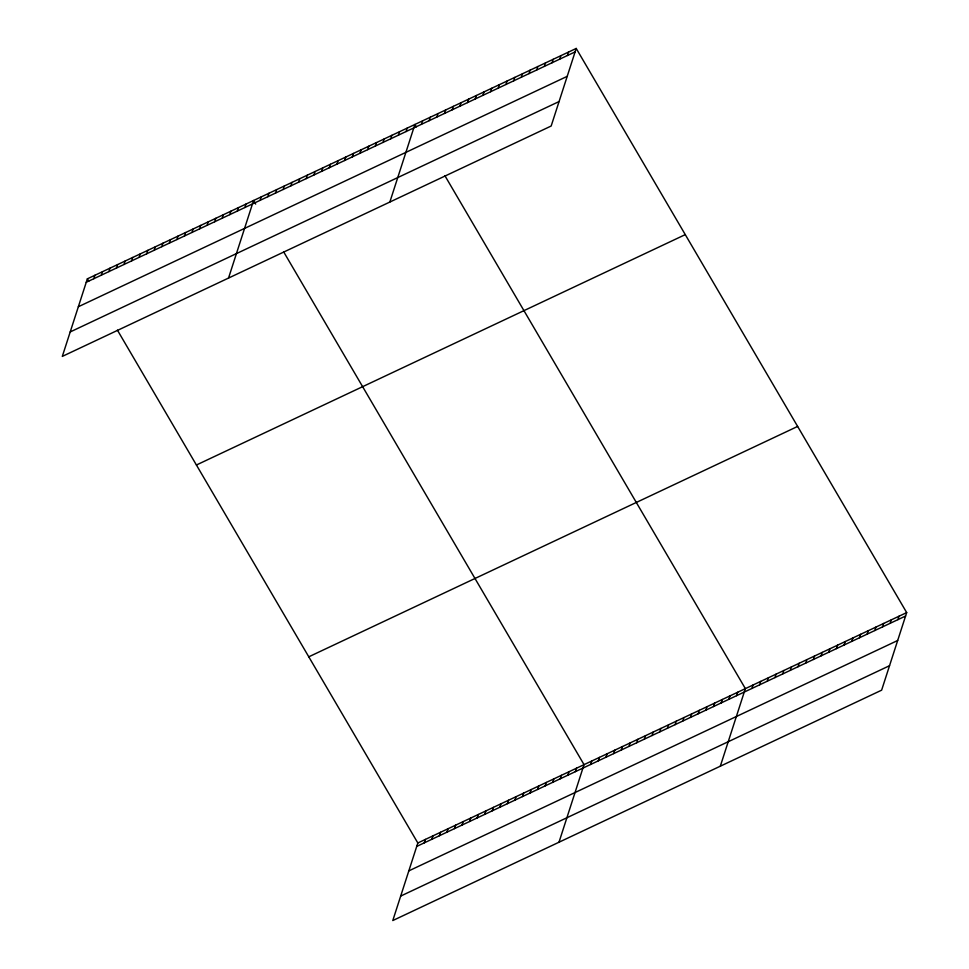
<?xml version="1.0" encoding="UTF-8"?>
<svg xmlns="http://www.w3.org/2000/svg" width="969" height="969" viewBox="0 0 969 969"><rect width="100%" height="100%" fill="white"/><g stroke="black" fill="none" stroke-linecap="round" stroke-linejoin="round"><path stroke-width="1.45" d="M576.216 48.45L87.367 278.83L62.307 356.398L551.167 126.018L576.216 48.45L906.693 612.602L881.633 690.17L392.784 920.55L417.833 842.982L906.693 612.602M93.811 278.709L94.914 275.269M101.357 275.148L102.472 271.72M108.916 271.586L110.03 268.159M116.474 268.025L117.588 264.598M124.032 264.464L125.134 261.036M131.578 260.903L132.692 257.475M139.136 257.342L140.251 253.914M146.694 253.781L147.809 250.353M154.253 250.232L155.355 246.792M161.799 246.671L162.913 243.231M169.357 243.11L170.471 239.67M176.915 239.549L178.03 236.109M184.473 235.988L185.576 232.548M192.019 232.427L193.134 228.987M199.578 228.866L200.692 225.426M207.136 225.305L208.238 221.865M214.694 221.744L215.796 218.304M222.24 218.182L223.355 214.743M229.798 214.621L230.913 211.181M237.357 211.06L238.459 207.62M244.915 207.499L246.017 204.059M228.527 278.067L253.575 200.498L255.671 204.084M260.152 200.317L261.255 196.889M267.832 196.695L268.934 193.267M275.511 193.073L276.625 189.645M283.19 189.464L284.305 186.024M290.87 185.842L291.984 182.402M298.561 182.22L299.663 178.78M306.24 178.599L307.343 175.159M313.92 174.977L315.034 171.537M321.599 171.356L322.713 167.916M329.29 167.734L330.393 164.306M336.97 164.112L338.072 160.684M344.649 160.491L345.763 157.063M352.328 156.881L353.443 153.441M360.008 153.259L361.122 149.82M367.699 149.638L368.801 146.198M375.378 146.016L376.493 142.576M383.058 142.395L384.172 138.955M390.737 138.773L391.851 135.333M398.429 135.151L399.531 131.723M406.108 131.53L407.21 128.102M389.841 202.049L414.902 124.48L416.295 126.866M421.467 124.298L422.581 120.859M429.146 120.677L430.26 117.237M436.837 117.055L437.94 113.615M444.517 113.434L445.631 109.994M452.196 109.812L453.31 106.372M459.875 106.19L460.99 102.75M467.567 102.569L468.669 99.129M475.246 98.947L476.348 95.519M482.925 95.325L484.04 91.898M490.605 91.704L491.719 88.276M498.284 88.094L499.398 84.654M505.975 84.473L507.078 81.033M513.655 80.851L514.769 77.411M521.334 77.229L522.448 73.789M529.013 73.608L530.128 70.168M536.705 69.986L537.807 66.546M544.384 66.364L545.486 62.937M552.064 62.743L553.178 59.315M559.743 59.121L560.857 55.693M567.422 55.512L568.537 52.072M424.277 842.86L425.391 839.42M431.835 839.299L432.949 835.859M439.393 835.738L440.495 832.298M446.939 832.177L448.053 828.737M454.497 828.616L455.612 825.176M462.056 825.055L463.17 821.615M469.614 821.494L470.716 818.054M477.16 817.933L478.274 814.505M484.718 814.372L485.832 810.944M492.276 810.811L493.378 807.383M499.834 807.25L500.937 803.822M507.381 803.689L508.495 800.261M514.939 800.128L516.053 796.7M522.497 796.566L523.599 793.139M530.055 793.017L531.157 789.578M537.601 789.456L538.716 786.016M545.159 785.895L546.274 782.455M552.718 782.334L553.82 778.894M560.276 778.773L561.378 775.333M567.822 775.212L568.936 771.772M575.38 771.651L576.494 768.211M558.992 842.218L584.041 764.65L283.638 251.819M590.618 764.468L591.732 761.028M598.297 760.847L599.411 757.407M605.976 757.225L607.091 753.797M613.668 753.603L614.77 750.176M621.347 749.982L622.449 746.554M629.026 746.372L630.141 742.932M636.706 742.751L637.82 739.311M644.397 739.129L645.499 735.689M652.076 735.507L653.179 732.067M659.756 731.886L660.87 728.446M667.435 728.264L668.549 724.824M675.114 724.642L676.229 721.202M682.806 721.021L683.908 717.593M690.485 717.399L691.587 713.971M698.164 713.778L699.279 710.35M705.844 710.168L706.958 706.728M713.535 706.546L714.637 703.106M721.215 702.925L722.317 699.485M728.894 699.303L730.008 695.863M736.573 695.681L737.688 692.241M720.318 766.188L745.367 688.62L444.953 175.789M751.944 688.438L753.046 685.01M759.623 684.817L760.738 681.389M767.303 681.195L768.417 677.767M774.982 677.585L776.096 674.145M782.673 673.964L783.776 670.524M790.353 670.342L791.455 666.902M798.032 666.72L799.146 663.28M805.711 663.099L806.826 659.659M813.391 659.477L814.505 656.037M821.082 655.856L822.184 652.428M828.761 652.234L829.876 648.806M836.441 648.612L837.555 645.184M844.12 645.003L845.234 641.563M851.812 641.381L852.914 637.941M859.491 637.759L860.593 634.32M867.17 634.138L868.285 630.698M874.85 630.516L875.964 627.076M882.529 626.895L883.643 623.455M890.22 623.273L891.323 619.845M897.9 619.651L899.014 616.223M86.253 282.27L575.114 51.89M78.356 306.737L567.204 76.345M70.216 331.943L559.065 101.551M196.416 464.999L685.277 234.619M308.784 656.812L797.632 426.433M416.718 846.421L905.579 616.03M408.821 870.877L897.682 640.497M400.681 896.083L889.542 665.703M87.367 278.83L88.76 281.216M117.419 330.15L417.833 842.982"/></g></svg>
